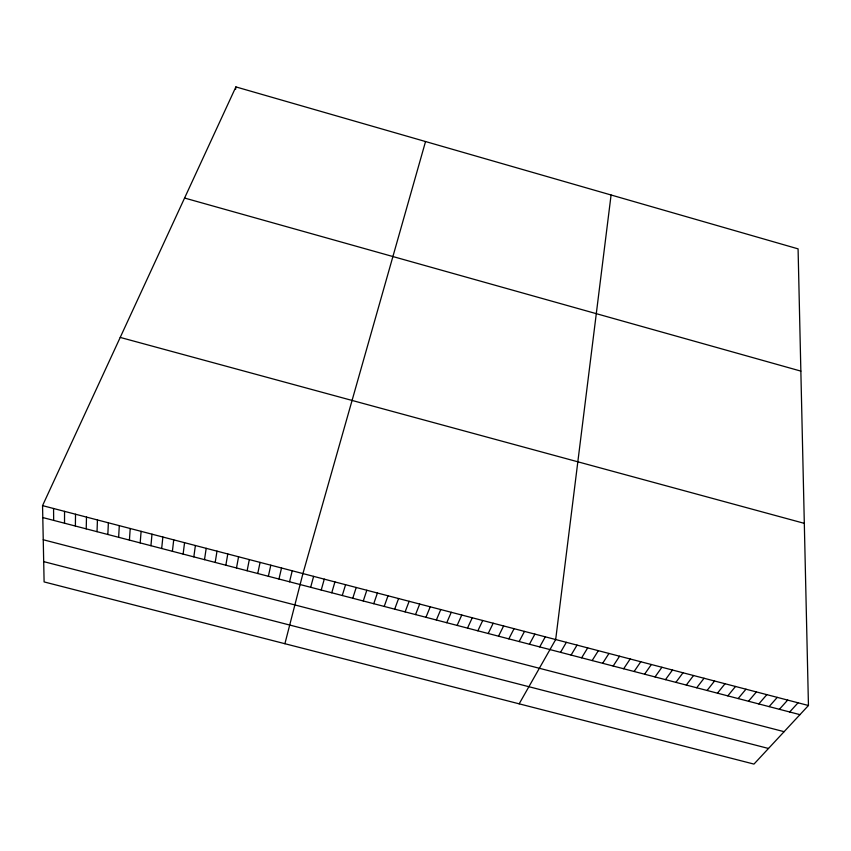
<?xml version="1.0" encoding="UTF-8"?>
<svg xmlns="http://www.w3.org/2000/svg" width="851" height="851" viewBox="0 0 851 851"><rect width="100%" height="100%" fill="white"/><g stroke="black" fill="none" stroke-linecap="round" stroke-linejoin="round"><path stroke-width="1.28" d="M64.527 523.216L64.548 511.366M75.377 526.035L75.526 514.227M86.217 528.854L86.494 517.089M97.035 531.673L97.439 519.95M107.843 534.481L108.375 522.801M118.64 537.3L119.3 525.652M129.416 540.098L130.214 528.503M140.181 542.906L141.106 531.343M150.935 545.704L151.989 534.183M161.679 548.501L162.86 537.024M172.402 551.288L173.721 539.853M235.599 89.398L235.897 86.908L798.078 248.864L808.45 705.511L753.965 764.092L44.103 581.914L42.55 505.622L235.897 86.908M611.082 194.996L555.682 639.537L519.163 703.83M183.125 554.086L184.561 542.683M193.826 556.862L195.39 545.512M204.506 559.65L206.197 548.331M215.186 562.426L217.005 551.15M225.845 565.202L227.791 553.969M236.493 567.979L238.567 556.777M247.13 570.744L249.322 559.586M257.757 573.51L260.076 562.394M268.363 576.276L270.809 565.192M278.958 579.031L281.532 567.989M289.542 581.786L292.233 570.787M284.904 643.718L302.935 573.574L425.543 141.543M310.668 587.286L313.615 576.361M321.221 590.03L324.284 579.148M331.752 592.775L334.932 581.924M342.272 595.509L345.58 584.711M352.771 598.242L356.207 587.477M363.271 600.976L366.824 590.254M373.749 603.699L377.418 593.019M384.216 606.423L388.013 595.785M394.673 609.146L398.587 598.54M405.108 611.869L409.15 601.295M415.543 614.582L419.703 604.05M425.957 617.294L430.234 606.806M436.361 619.996L440.765 609.55M446.754 622.709L451.275 612.294M457.136 625.411L461.774 615.028M467.497 628.102L472.252 617.773M477.858 630.804L482.73 620.496M488.197 633.495L493.186 623.23M498.526 636.186L503.632 625.953M508.834 638.867L514.068 628.676M519.142 641.548L524.493 631.399M529.439 644.228L534.896 634.112M539.715 646.909L545.3 636.825M560.543 652.323L566.362 642.324M571.095 655.068L577.031 645.111M581.637 657.812L587.69 647.898M592.158 660.557L598.338 650.675M602.668 663.291L608.965 653.451M613.167 666.025L619.581 656.217M623.655 668.758L630.187 658.982M634.133 671.482L640.782 661.748M644.59 674.205L651.355 664.514M655.036 676.928L661.918 667.269M665.471 679.641L672.471 670.024M675.896 682.353L683.013 672.769M686.3 685.066L693.533 675.513M696.692 687.768L704.054 678.258M707.075 690.469L714.542 681.002M717.446 693.171L725.031 683.736M727.807 695.863L735.509 686.47M738.147 698.554L745.965 689.204M748.486 701.245L756.411 691.927M758.805 703.937L766.847 694.65M769.113 706.617L777.261 697.373M779.399 709.298L787.675 700.086M789.685 711.968L798.068 702.798M43.252 539.757L784.111 731.679M43.688 561.617L768.496 748.476M42.55 505.622L808.45 705.511M42.795 517.557L799.951 714.649M120.225 337.421L804.312 523.354M184.582 198.038L800.855 371.11M53.56 508.494L53.666 520.386"/></g></svg>
